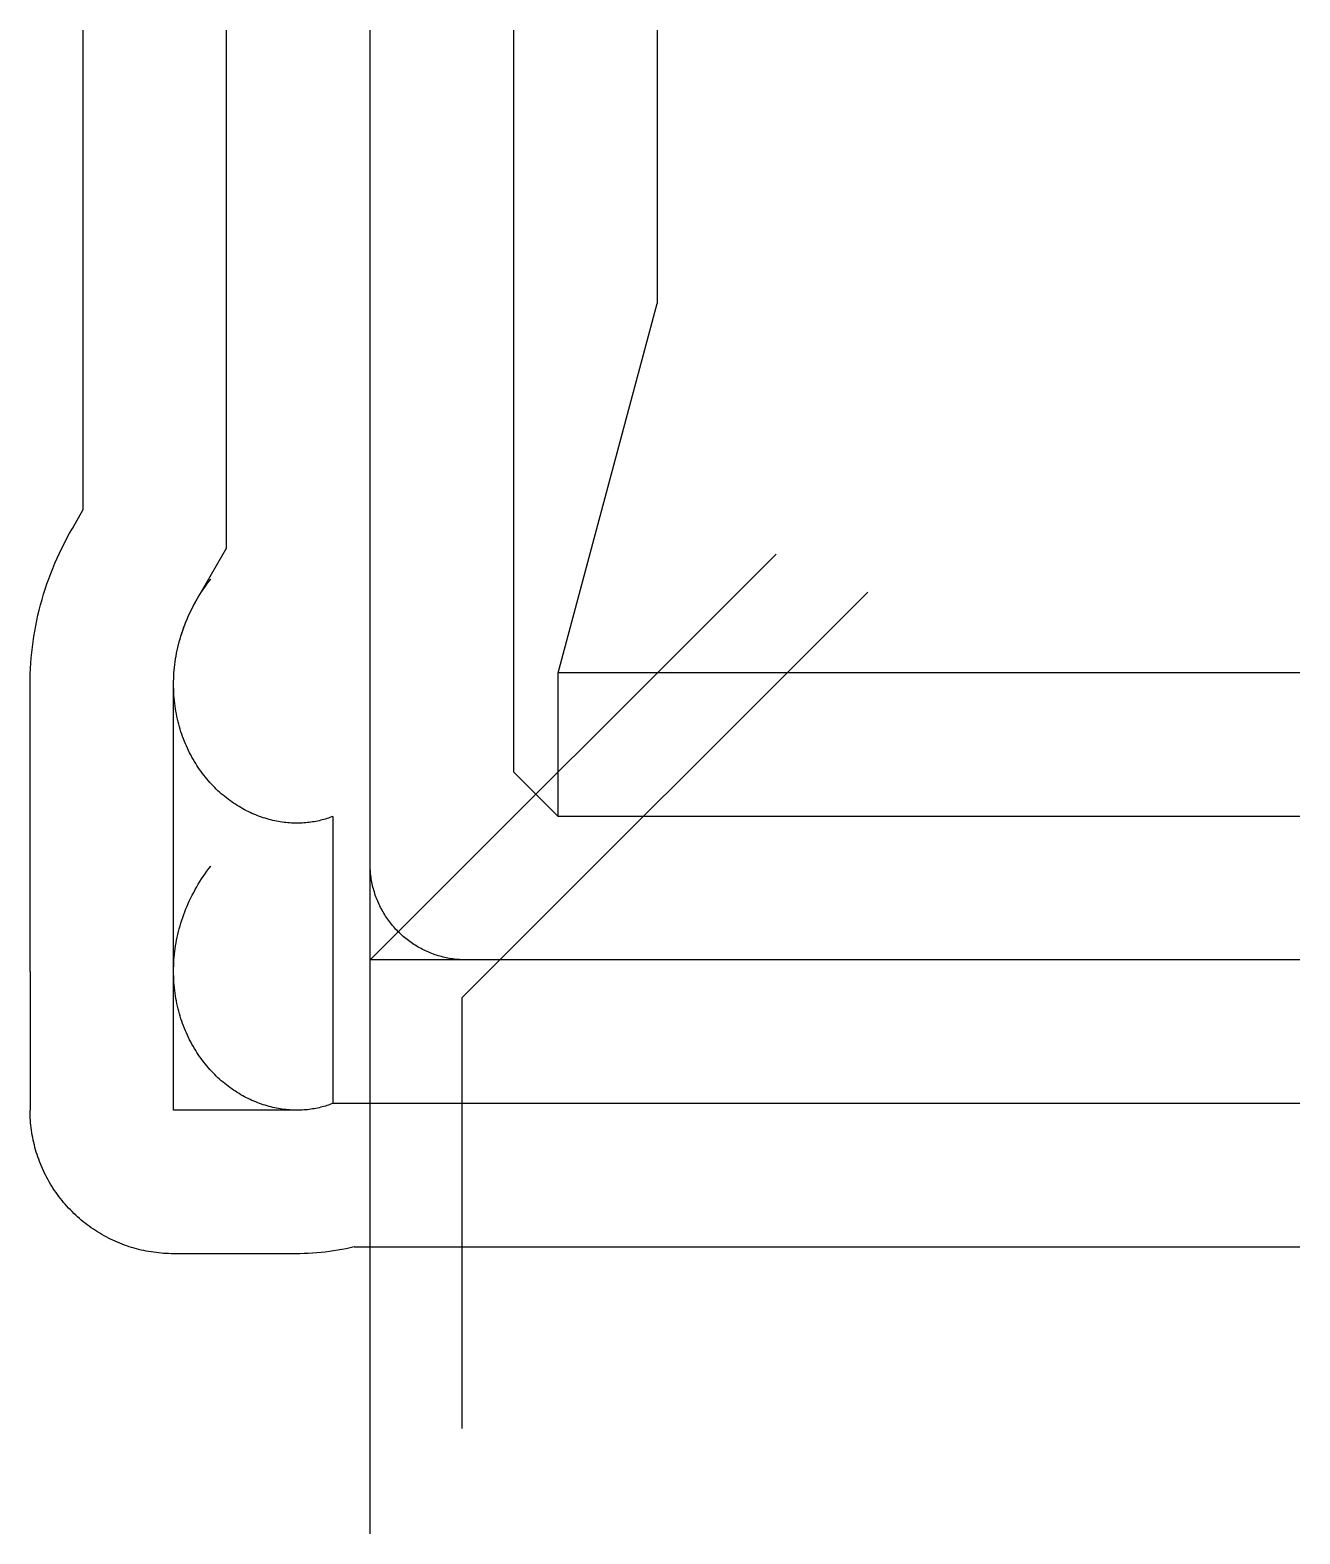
# Model space of a CAD drawing. Header units: metres. Extents: x -5486 to 15000, y -9260 to 15000.
import ezdxf

# ---------------------------------------------------------------- set-up
doc = ezdxf.new("R2010")
doc.units = ezdxf.units.M

msp = doc.modelspace()

# ---------------------------------------------------------------- linework, layer by layer
at = {"color": 1}
for p, q in [((-4630, 7264), (-4630, 15000)), ((-2315, 6643), (-2315, 15000)), ((0, 0), (0, 15000)), ((2315, 15000), (2315, 3033)), ((4630, 15000), (4630, 10591)), ((3033, 4630), (4630, 10591)), ((-4804, 6962), (-4630, 7264)), ((-2799, 5804), (-2315, 6643)), ((15000, 4630), (3033, 4630)), ((3033, 2315), (3033, 4630)), ((-5486, -185), (-5486, 4445)), ((-3171, -185), (-3171, 4445)), ((3033, 2315), (2315, 3033)), ((-600, 2315), (-600, -2315)), ((15000, 2315), (3033, 2315)), ((15000, 0), (0, 0)), ((-5486, -185), (-5486, -2425)), ((-5486, -185), (-5486, -185)), ((-3171, -2425), (-3171, -185)), ((-3171, -185), (-3171, -185)), ((-1180, -2425), (-3171, -2425)), ((15000, -2315), (-600, -2315)), ((-1180, -4740), (-3171, -4740)), ((-258, -4630), (15000, -4630))]:
    msp.add_line(p, q, dxfattribs=at)
for points in [[(15000, 0), (1551, 0), (1524, 0), (1497, 1), (1470, 2), (1443, 4), (1416, 6), (1389, 8), (1362, 12), (1335, 15), (1308, 19), (1282, 24), (1255, 28), (1228, 34), (1202, 40), (1176, 46), (1149, 53), (1123, 60), (1097, 68), (1072, 76), (1046, 84), (1020, 94), (995, 103), (970, 113), (945, 123), (920, 134), (895, 145), (871, 157), (847, 169), (823, 182), (799, 194), (775, 208), (752, 222), (729, 236), (706, 250), (684, 265), (661, 280), (639, 296), (618, 312), (596, 329), (575, 346), (554, 363), (533, 380), (513, 398), (493, 417), (474, 435), (454, 454), (435, 474), (417, 493), (398, 513), (380, 533), (363, 554), (346, 575), (329, 596), (312, 618), (296, 639), (280, 661), (265, 684), (250, 706), (236, 729), (222, 752), (208, 775), (194, 799), (182, 823), (169, 847), (157, 871), (145, 895), (134, 920), (123, 945), (113, 970), (103, 995), (94, 1020), (84, 1046), (76, 1072), (68, 1097), (60, 1123), (53, 1149), (46, 1176), (40, 1202), (34, 1228), (28, 1255), (24, 1282), (19, 1308), (15, 1335), (12, 1362), (8, 1389), (6, 1416), (4, 1443), (2, 1470), (1, 1497), (0, 1524), (0, 1551), (0, 1551), (0, 15000)], [(-5486, 4445), (-5485, 4530), (-5483, 4616), (-5479, 4702), (-5474, 4787), (-5467, 4873), (-5459, 4959), (-5449, 5045), (-5438, 5131), (-5425, 5216), (-5410, 5302), (-5395, 5388), (-5377, 5473), (-5358, 5559), (-5338, 5644), (-5316, 5729), (-5292, 5814), (-5267, 5898), (-5241, 5983), (-5213, 6067), (-5183, 6150), (-5152, 6233), (-5119, 6316), (-5085, 6399), (-5049, 6481), (-5012, 6562), (-4974, 6643), (-4933, 6724), (-4892, 6804), (-4849, 6883), (-4804, 6962), (-4804, 6962)], [(0, -9260), (0, 0), (6548, 6548)], [(-600, 2315), (-624, 2306), (-648, 2297), (-672, 2288), (-696, 2280), (-721, 2273), (-746, 2265), (-771, 2258), (-797, 2252), (-823, 2245), (-849, 2240), (-875, 2234), (-902, 2229), (-929, 2225), (-956, 2221), (-983, 2217), (-1011, 2214), (-1039, 2212), (-1067, 2209), (-1095, 2208), (-1124, 2206), (-1153, 2206), (-1182, 2205), (-1211, 2206), (-1240, 2207), (-1269, 2208), (-1299, 2210), (-1329, 2212), (-1358, 2215), (-1388, 2218), (-1418, 2222), (-1449, 2227), (-1479, 2232), (-1509, 2238), (-1539, 2244), (-1570, 2251), (-1600, 2258), (-1631, 2266), (-1661, 2275), (-1692, 2284), (-1723, 2293), (-1753, 2304), (-1784, 2314), (-1814, 2326), (-1845, 2338), (-1875, 2351), (-1906, 2364), (-1936, 2378), (-1966, 2392), (-1996, 2407), (-2026, 2423), (-2056, 2439), (-2086, 2456), (-2115, 2473), (-2145, 2492), (-2174, 2510), (-2203, 2530), (-2232, 2549), (-2261, 2570), (-2289, 2591), (-2317, 2613), (-2345, 2635), (-2373, 2658), (-2401, 2681), (-2428, 2706), (-2455, 2730), (-2481, 2756), (-2507, 2781), (-2533, 2808), (-2559, 2835), (-2584, 2862), (-2609, 2891), (-2634, 2919), (-2658, 2949), (-2681, 2978), (-2705, 3009), (-2727, 3040), (-2750, 3071), (-2772, 3103), (-2793, 3136), (-2814, 3169), (-2835, 3202), (-2855, 3236), (-2874, 3271), (-2893, 3306), (-2912, 3341), (-2929, 3377), (-2947, 3414), (-2964, 3451), (-2980, 3488), (-2995, 3526), (-3010, 3564), (-3025, 3603), (-3039, 3642), (-3052, 3681), (-3064, 3721), (-3076, 3761), (-3087, 3802), (-3098, 3843), (-3108, 3884), (-3117, 3926), (-3125, 3968), (-3133, 4010), (-3140, 4053), (-3147, 4096), (-3152, 4139), (-3157, 4182), (-3161, 4226), (-3165, 4270), (-3167, 4314), (-3169, 4359), (-3170, 4403), (-3171, 4448), (-3170, 4493), (-3169, 4538), (-3167, 4583), (-3164, 4629), (-3161, 4674), (-3156, 4720), (-3151, 4766), (-3145, 4811), (-3138, 4857), (-3130, 4903), (-3122, 4949), (-3112, 4995), (-3102, 5041), (-3091, 5087), (-3079, 5133), (-3066, 5179), (-3053, 5225), (-3038, 5270), (-3023, 5316), (-3007, 5361), (-2989, 5407), (-2972, 5452), (-2953, 5497), (-2933, 5542), (-2913, 5587), (-2892, 5631), (-2869, 5676), (-2846, 5720), (-2822, 5764), (-2798, 5807), (-2772, 5850), (-2746, 5893), (-2719, 5936), (-2691, 5978), (-2662, 6020), (-2632, 6062), (-2601, 6103), (-2570, 6144), (-2570, 6144)], [(8030, 5934), (1482, -614), (1482, -7559)], [(-3171, 4445), (-3170, 4490), (-3169, 4535), (-3167, 4580), (-3164, 4626), (-3161, 4671), (-3156, 4717), (-3151, 4763), (-3145, 4808), (-3138, 4854), (-3131, 4900), (-3122, 4946), (-3113, 4992), (-3103, 5038), (-3092, 5084), (-3080, 5130), (-3067, 5176), (-3053, 5222), (-3039, 5267), (-3024, 5313), (-3008, 5358), (-2991, 5404), (-2973, 5449), (-2954, 5494), (-2935, 5539), (-2914, 5584), (-2893, 5628), (-2871, 5673), (-2848, 5717), (-2824, 5761), (-2799, 5804), (-2799, 5804)], [(-600, -2315), (-624, -2324), (-648, -2333), (-672, -2342), (-696, -2350), (-721, -2357), (-746, -2365), (-771, -2372), (-797, -2378), (-823, -2385), (-849, -2390), (-875, -2396), (-902, -2401), (-929, -2405), (-956, -2409), (-983, -2413), (-1011, -2416), (-1039, -2418), (-1067, -2421), (-1095, -2422), (-1124, -2424), (-1153, -2424), (-1182, -2425), (-1211, -2424), (-1240, -2423), (-1269, -2422), (-1299, -2420), (-1329, -2418), (-1358, -2415), (-1388, -2412), (-1418, -2408), (-1449, -2403), (-1479, -2398), (-1509, -2392), (-1539, -2386), (-1570, -2379), (-1600, -2372), (-1631, -2364), (-1661, -2355), (-1692, -2346), (-1723, -2337), (-1753, -2326), (-1784, -2316), (-1814, -2304), (-1845, -2292), (-1875, -2279), (-1906, -2266), (-1936, -2252), (-1966, -2238), (-1996, -2223), (-2026, -2207), (-2056, -2191), (-2086, -2174), (-2115, -2157), (-2145, -2138), (-2174, -2120), (-2203, -2100), (-2232, -2081), (-2261, -2060), (-2289, -2039), (-2317, -2017), (-2345, -1995), (-2373, -1972), (-2401, -1949), (-2428, -1924), (-2455, -1900), (-2481, -1874), (-2507, -1849), (-2533, -1822), (-2559, -1795), (-2584, -1768), (-2609, -1739), (-2634, -1711), (-2658, -1681), (-2681, -1652), (-2705, -1621), (-2727, -1590), (-2750, -1559), (-2772, -1527), (-2793, -1494), (-2814, -1461), (-2835, -1428), (-2855, -1394), (-2874, -1359), (-2893, -1324), (-2912, -1289), (-2929, -1253), (-2947, -1216), (-2964, -1179), (-2980, -1142), (-2995, -1104), (-3010, -1066), (-3025, -1027), (-3039, -988), (-3052, -949), (-3064, -909), (-3076, -869), (-3087, -828), (-3098, -787), (-3108, -746), (-3117, -704), (-3125, -662), (-3133, -620), (-3140, -577), (-3147, -534), (-3152, -491), (-3157, -448), (-3161, -404), (-3165, -360), (-3167, -316), (-3169, -271), (-3170, -227), (-3171, -182), (-3170, -137), (-3169, -92), (-3167, -47), (-3164, -1), (-3161, 44), (-3156, 90), (-3151, 136), (-3145, 181), (-3138, 227), (-3130, 273), (-3122, 319), (-3112, 365), (-3102, 411), (-3091, 457), (-3079, 503), (-3066, 549), (-3053, 595), (-3038, 640), (-3023, 686), (-3007, 731), (-2989, 777), (-2972, 822), (-2953, 867), (-2933, 912), (-2913, 957), (-2892, 1001), (-2869, 1046), (-2846, 1090), (-2822, 1134), (-2798, 1177), (-2772, 1220), (-2746, 1263), (-2719, 1306), (-2691, 1348), (-2662, 1390), (-2632, 1432), (-2601, 1473), (-2570, 1514), (-2570, 1514)], [(-3171, -4740), (-3211, -4739), (-3252, -4738), (-3292, -4736), (-3332, -4734), (-3372, -4731), (-3413, -4727), (-3453, -4722), (-3493, -4717), (-3533, -4711), (-3573, -4704), (-3612, -4697), (-3652, -4689), (-3691, -4680), (-3731, -4671), (-3770, -4661), (-3809, -4650), (-3848, -4638), (-3886, -4626), (-3924, -4613), (-3962, -4600), (-4000, -4586), (-4038, -4571), (-4075, -4555), (-4112, -4539), (-4149, -4523), (-4186, -4505), (-4222, -4487), (-4258, -4469), (-4293, -4449), (-4328, -4429), (-4363, -4409), (-4397, -4388), (-4432, -4366), (-4465, -4344), (-4499, -4321), (-4531, -4297), (-4564, -4273), (-4596, -4249), (-4628, -4224), (-4659, -4198), (-4689, -4172), (-4720, -4145), (-4750, -4118), (-4779, -4090), (-4808, -4061), (-4836, -4033), (-4864, -4003), (-4891, -3974), (-4918, -3943), (-4944, -3913), (-4970, -3881), (-4995, -3850), (-5020, -3818), (-5044, -3785), (-5067, -3752), (-5090, -3719), (-5112, -3685), (-5134, -3651), (-5155, -3617), (-5176, -3582), (-5195, -3547), (-5215, -3511), (-5233, -3476), (-5251, -3439), (-5269, -3403), (-5286, -3366), (-5302, -3329), (-5317, -3292), (-5332, -3254), (-5346, -3216), (-5360, -3178), (-5372, -3140), (-5385, -3101), (-5396, -3063), (-5407, -3024), (-5417, -2985), (-5426, -2945), (-5435, -2906), (-5443, -2866), (-5451, -2827), (-5457, -2787), (-5463, -2747), (-5468, -2707), (-5473, -2667), (-5477, -2626), (-5480, -2586), (-5483, -2546), (-5484, -2505), (-5485, -2465), (-5486, -2425)], [(-600, -2315), (-624, -2324), (-648, -2333), (-672, -2342), (-696, -2350), (-721, -2357), (-746, -2365), (-771, -2372), (-797, -2378), (-823, -2385), (-849, -2390), (-875, -2396), (-902, -2401), (-929, -2405), (-956, -2409), (-983, -2413), (-1011, -2416), (-1039, -2418), (-1067, -2421), (-1095, -2422), (-1124, -2424), (-1153, -2424), (-1180, -2425)], [(-258, -4630), (-324, -4645), (-389, -4659), (-456, -4672), (-522, -4684), (-589, -4695), (-656, -4705), (-724, -4713), (-792, -4720), (-860, -4727), (-928, -4732), (-997, -4735), (-1066, -4738), (-1135, -4739), (-1180, -4740)]]:
    msp.add_lwpolyline(points, dxfattribs=at)

doc.saveas('drawing.dxf')
